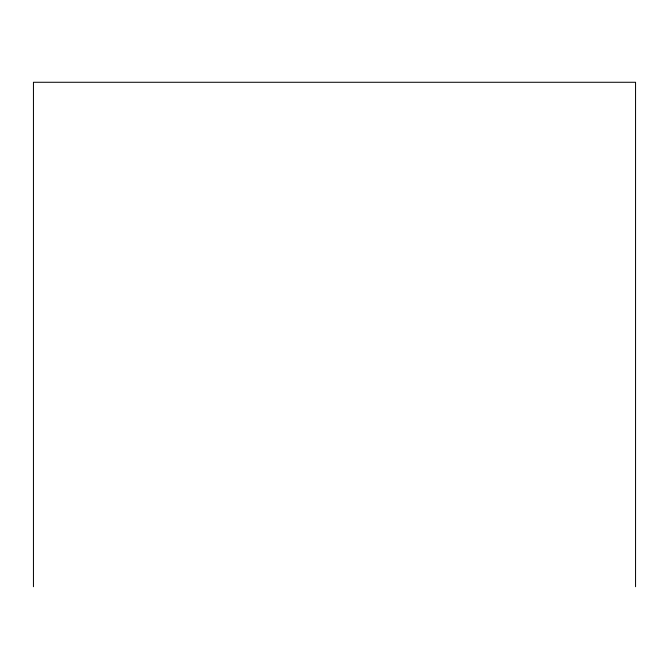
<?xml version="1.0" encoding="UTF-8"?>
<svg xmlns="http://www.w3.org/2000/svg" width="669" height="669" viewBox="0 0 669 669"><rect width="100%" height="100%" fill="white"/><g stroke="black" fill="none" stroke-linecap="round" stroke-linejoin="round"><path stroke-width="1" d="M635.55 586.721L635.55 82.279L33.45 82.279L33.45 586.721"/></g></svg>
